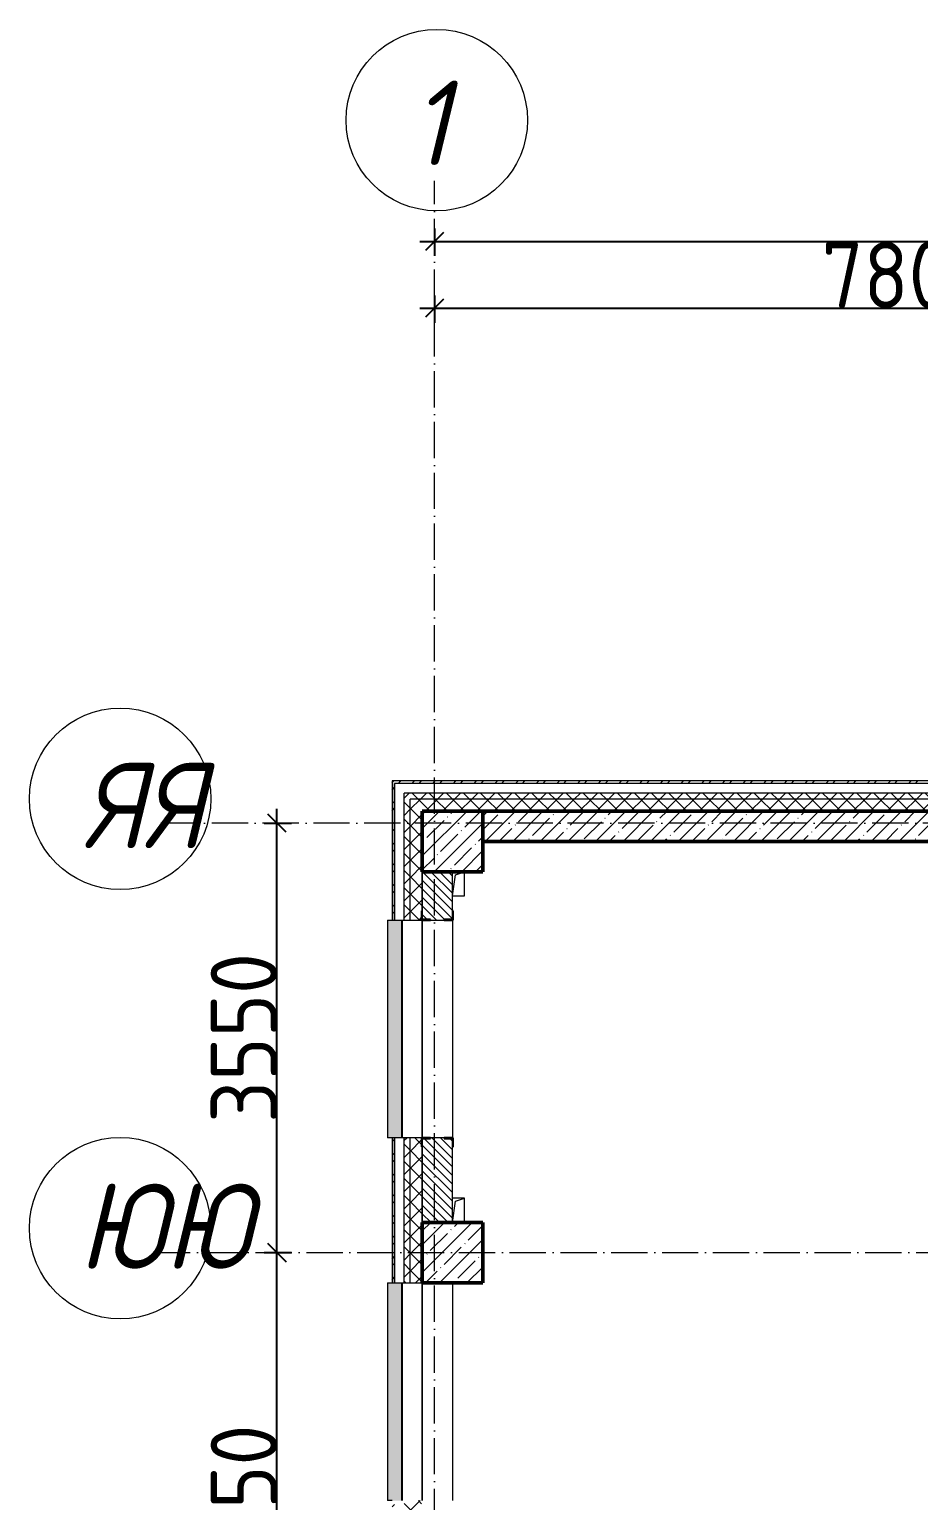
# Model space of a CAD drawing. Header units: millimetres. Extents: x -12989 to 629078, y -109036 to 555275.
# Drawn here: x 517811 to 525164, y -10535 to 1630 of the extents above; entities that cross this region are included whole.
import ezdxf

# ---------------------------------------------------------------- set-up
doc = ezdxf.new("R2010")
doc.units = ezdxf.units.MM
doc.linetypes.add('50_200_ШТРИХ_1Т_ш5_п1_п1_', pattern=[700, 500, -100, 0, -100])
for name, color, linetype, lineweight in [('A-____-____-DIMS', 7, 'Continuous', 9), ('A-GENM-____-MCUT', 7, 'Continuous', 25), ('A-GENM-____-OTLN', 7, 'Continuous', 9), ('A-GENM-____-OTLN-1', 7, 'Continuous', 25), ('A-GLAZ-____-OTLN', 7, 'Continuous', 9), ('A-WALL-____-MCUT', 7, 'Continuous', 13), ('A-WALL-____-MCUT-1', 7, 'Continuous', 9), ('A-WALL-____-MCUT-2', 7, 'Continuous', 50), ('A-WALL-____-OTLN', 7, 'Continuous', 9), ('A-WALL-____-PATT-1', 7, 'Continuous', 9), ('A-WALL-FNSH-MCUT-1', 7, 'Continuous', 9), ('S-COLS-____-MCUT', 7, 'Continuous', 50), ('S-COLS-____-OTLN', 7, 'Continuous', 9), ('S-GRID-____-IDEN', 7, 'Continuous', 9), ('S-GRID-____-OTLN-1', 7, '50_200_ШТРИХ_1Т_ш5_п1_п1_', 9)]:
    doc.layers.add(name, color=color, linetype=linetype, lineweight=lineweight)
doc.layers.add('A-GLAZ-____-OTLN-1', color=7, linetype='Continuous', lineweight=9, true_color=0xc0c0c0)
doc.styles.add('ISOCPEUR_I_9', font='isocpeui.ttf', dxfattribs={"width": 0.9, "height": 250})
doc.styles.add('СПДС', font='isocpeur.ttf', dxfattribs={"width": 0.9})
doc.dimstyles.new('ISO-2_5_0_9К_БОЛЬШОЙ_ОСИ', dxfattribs={"dimscale": 304.8, "dimtxt": 248.995294, "dimasz": 0.492126, "dimexe": 0.393701, "dimexo": 0, "dimgap": 0, "dimtad": 1, "dimdec": 0, "dimzin": 0, "dimdsep": 46, "dimtxsty": 'ISOCPEUR_I_9', "dimblk1": 'OBLIQUE', "dimblk2": 'OBLIQUE', "dimsah": 1, "dimcen": 0.09, "dimdle": 0.393701, "dimazin": 0, "dimtfac": 1, "dimtdec": 4, "dimtix": 1, "dimtmove": 0, "dimatfit": 3, "dimfxl": 1, "dimtvp": 1, "dimtolj": 1, "dimtzin": 0, "dimarcsym": 2})
doc.dimstyles.new('ISO-2_5_0_9К_БОЛЬШОЙ_ОСИ_2', dxfattribs={"dimscale": 304.8, "dimtxt": 248.995294, "dimasz": 0.492126, "dimexe": 0.393701, "dimexo": 0, "dimgap": 0, "dimtad": 1, "dimdec": 0, "dimzin": 0, "dimdsep": 46, "dimtxsty": 'ISOCPEUR_I_9', "dimblk1": 'OBLIQUE', "dimblk2": 'OBLIQUE', "dimsah": 1, "dimcen": 0.09, "dimdle": 0.393701, "dimazin": 0, "dimtfac": 1, "dimtdec": 4, "dimtix": 1, "dimtmove": 2, "dimatfit": 3, "dimfxl": 1, "dimtvp": 1, "dimtolj": 1, "dimtzin": 0, "dimarcsym": 2})
pattern_1 = [(45, (523510.01, -90515.61), (-85.53659, 85.53659), []), (45, (523567.03, -90515.61), (-85.53659, 85.53659), [])]
pattern_2 = [(45, (523510.01, -90515.61), (-70.71068, 70.71068), []), (135, (523510.01, -90515.61), (-70.71068, -70.71068), [])]

# ---------------------------------------------------------------- blocks, each defined once
blk = doc.blocks.new('BSC_Колонна _Прямоугольная - 500х500-V28-АР1_План отверстий 3 этажа в осях 1-64_Ю-ЯЯ')
at = {"layer": 'S-COLS-____-OTLN'}
h = blk.add_hatch(dxfattribs=at)
h.set_pattern_fill('FP_35', color=256, style=0, pattern_type=2)
h.set_pattern_definition([(45, (2200, -85431.04), (-114.04925, 114.04925), []), (45, (2314.05, -85431.04), (-114.04925, 114.04925), [201.613, -40.323, 3.353, -36.97])])
h.paths.add_polyline_path([(-250, -250), (250, -250), (250, 250), (-250, 250), (-250, 46)], flags=0)
at = {"layer": 'S-COLS-____-MCUT'}
for p, q in [((250, 250), (-250, 250)), ((-250, 250), (-250, -250)), ((250, -250), (250, 250)), ((-250, -250), (250, -250))]:
    blk.add_line(p, q, dxfattribs=at)
blk = doc.blocks.new('BSC_Колонна _Прямоугольная - 500х500-V53-АР1_План отверстий 3 этажа в осях 1-64_Ю-ЯЯ')
at = {"layer": 'S-COLS-____-OTLN'}
h = blk.add_hatch(dxfattribs=at)
h.set_pattern_fill('FP_61', color=256, style=0, pattern_type=2)
h.set_pattern_definition([(45, (2200, -82031.04), (-114.04925, 114.04925), []), (45, (2314.05, -82031.04), (-114.04925, 114.04925), [201.613, -40.323, 3.353, -36.97])])
h.paths.add_polyline_path([(-250, -250), (250, -250), (250, 250), (-250, 250)], flags=0)
at = {"layer": 'S-COLS-____-MCUT'}
for p, q in [((250, 250), (-250, 250)), ((-250, 250), (-250, -250)), ((250, -250), (250, 250)), ((-250, -250), (250, -250))]:
    blk.add_line(p, q, dxfattribs=at)
blk = doc.blocks.new('Фахверк_СКБ_Уголок - 250_2700-27497298-АР1_План отверстий 3 этажа в осях 1-64_Ю-ЯЯ')
at = {"layer": 'A-GENM-____-MCUT'}
for p, q in [((200, 181), (125, 181)), ((125, 181), (125, 106)), ((131, 106), (131, 175)), ((131, 175), (200, 175)), ((200, 175), (200, 181)), ((125, 106), (131, 106)), ((131, -6), (125, -6)), ((125, -6), (125, -81)), ((125, -81), (200, -81)), ((131, -75), (131, -6)), ((200, -75), (131, -75)), ((200, -81), (200, -75))]:
    blk.add_line(p, q, dxfattribs=at)
blk = doc.blocks.new('AR_Отверстие прямоугольное _в плите_ - AR_Отверстие прямоугольное _в плите_-V177-АР1_План отверстий 3 этажа в осях 1-64_Ю-ЯЯ')
at = {"layer": 'A-GENM-____-OTLN'}
for p, q in [((-50, -100), (-25, 75)), ((-25, 75), (50, 100)), ((50, -100), (50, 100)), ((-50, -100), (50, -100))]:
    blk.add_line(p, q, dxfattribs=at)
blk = doc.blocks.new('AR_Отверстие прямоугольное _в плите_ - AR_Отверстие прямоугольное _в плите_-V179-АР1_План отверстий 3 этажа в осях 1-64_Ю-ЯЯ')
at = {"layer": 'A-GENM-____-OTLN'}
for p, q in [((50, 100), (-50, 100)), ((-50, -100), (-25, 75)), ((-25, 75), (50, 100)), ((50, -100), (50, 100))]:
    blk.add_line(p, q, dxfattribs=at)
blk = doc.blocks.new('Отлив_СКБ - Отлив витража_120_НВФ-31885689-АР1_План отверстий 3 этажа в осях 1-64_Ю-ЯЯ')
at = {"layer": 'A-GLAZ-____-OTLN-1'}
for points in [[(1800, 2), (1800, 120), (0, 120), (0, 2), (737, 2)], [(1800, 0), (1800, 2), (0, 2), (0, 0), (737, 0)]]:
    blk.add_hatch(color=256, dxfattribs=at).paths.add_polyline_path(points, flags=0)
at = {"layer": 'A-GLAZ-____-OTLN'}
for p, q in [((0, 83), (0, 120)), ((1800, 120), (0, 120)), ((0, 2), (1800, 2)), ((1800, 120), (1800, 83)), ((1800, 0), (0, 0))]:
    blk.add_line(p, q, dxfattribs=at)
blk = doc.blocks.new('Ось сетки - Круг_Ø6_00__ISO-2_5_0_9K_-25732049-АР1_План отверстий 3 этажа в осях 1-64_Ю-ЯЯ')
at = {"layer": 'S-GRID-____-IDEN'}
blk.add_circle((0, 0), 3, dxfattribs=at)
blk = doc.blocks.new('_Oblique')
at = {"color": 0, "linetype": 'ByBlock', "lineweight": -2}
blk.add_line((-0.5, -0.5), (0.5, 0.5), dxfattribs=at)
blk = doc.blocks.new('*D2834')
at = {"layer": 'A-____-____-DIMS', "color": 0, "lineweight": -2, "transparency": 16777216}
for p, q in [((281421, 3083), (281421, 2857)), ((289221, 3083), (289221, 2857)), ((281301, 2977), (289341, 2977))]:
    blk.add_line(p, q, dxfattribs=at)
at = {"layer": 'Defpoints', "color": 0, "transparency": 16777216}
for p in [(281421, 3083), (289221, 3083), (289221, 2977)]:
    blk.add_point(p, dxfattribs=at)
at = {"layer": 'A-____-____-DIMS', "color": 0, "lineweight": -2, "transparency": 16777216, "xscale": 150, "yscale": 150, "zscale": 150, "rotation": 180}
blk.add_blockref('_Oblique', (281421, 2977), dxfattribs=at)
at = {"layer": 'A-____-____-DIMS', "color": 0, "lineweight": -2, "transparency": 16777216, "xscale": 150, "yscale": 150, "zscale": 150}
blk.add_blockref('_Oblique', (289221, 2977), dxfattribs=at)
at = {"layer": 'A-____-____-DIMS', "color": 0, "transparency": 16777216, "insert": (285321, 3251), "char_height": 548.6, "attachment_point": 5, "style": 'СПДС'}
blk.add_mtext('\\A1;7800', dxfattribs=at)
blk = doc.blocks.new('*D2873')
at = {"layer": 'A-____-____-DIMS', "color": 0, "lineweight": -2, "transparency": 16777216}
for p, q in [((281301, 3529), (332155, 3529)), ((281421, 3635), (281421, 3409)), ((385041, 3529), (334032, 3529)), ((384921, 3635), (384921, 3409))]:
    blk.add_line(p, q, dxfattribs=at)
at = {"layer": 'Defpoints', "color": 0, "transparency": 16777216}
for p in [(281421, 3635), (384921, 3635), (384921, 3529)]:
    blk.add_point(p, dxfattribs=at)
at = {"layer": 'A-____-____-DIMS', "color": 0, "lineweight": -2, "transparency": 16777216, "xscale": 150, "yscale": 150, "zscale": 150, "rotation": 180}
blk.add_blockref('_Oblique', (281421, 3529), dxfattribs=at)
at = {"layer": 'A-____-____-DIMS', "color": 0, "lineweight": -2, "transparency": 16777216, "xscale": 150, "yscale": 150, "zscale": 150}
blk.add_blockref('_Oblique', (384921, 3529), dxfattribs=at)
at = {"layer": 'A-____-____-DIMS', "color": 0, "transparency": 16777216, "insert": (332155, 4055), "char_height": 548.6, "attachment_point": 1, "line_spacing_factor": 1.149209, "style": 'СПДС'}
blk.add_mtext('\\A1;103500', dxfattribs=at)
blk = doc.blocks.new('*D2943')
at = {"layer": 'A-____-____-DIMS', "color": 0, "lineweight": -2, "transparency": 16777216}
for p, q in [((280119, -9202), (280119, -4712)), ((280013, -4832), (280239, -4832)), ((280013, -9082), (280239, -9082))]:
    blk.add_line(p, q, dxfattribs=at)
at = {"layer": 'Defpoints', "color": 0, "transparency": 16777216}
for p in [(280013, -4832), (280119, -4832), (280013, -9082)]:
    blk.add_point(p, dxfattribs=at)
at = {"layer": 'A-____-____-DIMS', "color": 0, "lineweight": -2, "transparency": 16777216, "xscale": 150, "yscale": 150, "zscale": 150}
for p, rotation in [((280119, -4832), 90), ((280119, -9082), 270)]:
    blk.add_blockref('_Oblique', p, dxfattribs=dict(at, rotation=rotation))
at = {"layer": 'A-____-____-DIMS', "color": 0, "transparency": 16777216, "insert": (279845, -6957), "char_height": 548.6, "attachment_point": 5, "rotation": 90, "style": 'СПДС'}
blk.add_mtext('\\A1;4250', dxfattribs=at)
blk = doc.blocks.new('*D2944')
at = {"layer": 'A-____-____-DIMS', "color": 0, "lineweight": -2, "transparency": 16777216}
for p, q in [((280119, -4952), (280119, -1162)), ((280013, -1282), (280239, -1282)), ((280013, -4832), (280239, -4832))]:
    blk.add_line(p, q, dxfattribs=at)
at = {"layer": 'Defpoints', "color": 0, "transparency": 16777216}
for p in [(280013, -1282), (280119, -1282), (280013, -4832)]:
    blk.add_point(p, dxfattribs=at)
at = {"layer": 'A-____-____-DIMS', "color": 0, "lineweight": -2, "transparency": 16777216, "xscale": 150, "yscale": 150, "zscale": 150}
for p, rotation in [((280119, -1282), 90), ((280119, -4832), 270)]:
    blk.add_blockref('_Oblique', p, dxfattribs=dict(at, rotation=rotation))
at = {"layer": 'A-____-____-DIMS', "color": 0, "transparency": 16777216, "insert": (279845, -3057), "char_height": 548.6, "attachment_point": 5, "rotation": 90, "style": 'СПДС'}
blk.add_mtext('\\A1;3550', dxfattribs=at)
blk = doc.blocks.new('3эт')
at = {"layer": 'S-GRID-____-OTLN-1', "color": 251, "ltscale": 0.6, "true_color": 0x636466}
for p, q in [((281420.7, -33971.9), (281420.7, 4029.4)), ((387845.1, -1282.4), (279101.9, -1282.4)), ((279101.9, -4832.4), (387845.1, -4832.4))]:
    blk.add_line(p, q, dxfattribs=at)
at = {"layer": 'S-GRID-____-IDEN', "xscale": 250, "yscale": 250, "zscale": 99.99999999999993}
blk.add_blockref('Ось сетки - Круг_Ø6_00__ISO-2_5_0_9K_-25732049-АР1_План отверстий 3 этажа в осях 1-64_Ю-ЯЯ', (281440.6, 4531.9), dxfattribs=at)
for p, rotation in [((278821.8, -1079.9), 89.9999999999998), ((278821.8, -4629.9), 269.9999999999995)]:
    blk.add_blockref('Ось сетки - Круг_Ø6_00__ISO-2_5_0_9K_-25732049-АР1_План отверстий 3 этажа в осях 1-64_Ю-ЯЯ', p, dxfattribs=dict(at, rotation=rotation))
at = {"layer": 'S-GRID-____-IDEN', "char_height": 700, "attachment_point": 1, "style": 'ISOCPEUR_I_9'}
for s, insert, width in [('\\fISOCPEUR|b0|i1|c204|p34|;\\W.9;1', (281225.7, 4859.2), 144.304), ('ЯЯ', (278519.6, -785.4), 447.342), ('ЮЮ', (278478.9, -4264.8), 533.924)]:
    blk.add_mtext(s, dxfattribs=dict(at, insert=insert, width=width))
at = {"layer": 'A-____-____-DIMS'}
dim = blk.add_linear_dim(base=(384920.7, 3529.2), p1=(281420.7, 3635.3), p2=(384920.7, 3635.3), dimstyle='ISO-2_5_0_9К_БОЛЬШОЙ_ОСИ_2', override={"dimtxt": 1.8, "dimpost": '<>', "dimtxsty": 'СПДС', "dimfxl": 103500}, dxfattribs=at)
dim.commit()
dim.dimension.update_dxf_attribs({"geometry": '*D2873', "text_midpoint": (333093.6, 3689.2), "dimtype": 160})
dim = blk.add_linear_dim(base=(289220.7, 2977), p1=(281420.7, 3083.1), p2=(289220.7, 3083.1), dimstyle='ISO-2_5_0_9К_БОЛЬШОЙ_ОСИ', override={"dimtxt": 1.8, "dimpost": '<>', "dimtxsty": 'СПДС', "dimfxl": 7800}, dxfattribs=at)
dim.commit()
dim.dimension.update_dxf_attribs({"geometry": '*D2834', "text_midpoint": (285320.7, 3251.3)})
for base, p1, p2, override, picture, middle in [((280119.3, -1282.4), (280013.2, -4832.4), (280013.2, -1282.4), {"dimtxt": 1.8, "dimpost": '<>', "dimtxsty": 'СПДС', "dimfxl": 3550}, '*D2944', (279845, -3057.4)), ((280119.3, -4832.4), (280013.2, -9082.4), (280013.2, -4832.4), {"dimtxt": 1.8, "dimpost": '<>', "dimtxsty": 'СПДС', "dimfxl": 4250}, '*D2943', (279845, -6957.4))]:
    dim = blk.add_linear_dim(base=base, p1=p1, p2=p2, angle=90, dimstyle='ISO-2_5_0_9К_БОЛЬШОЙ_ОСИ', override=override, dxfattribs=at)
    dim.commit()
    dim.dimension.update_dxf_attribs({"geometry": picture, "text_midpoint": middle})

msp = doc.modelspace()

# ---------------------------------------------------------------- hatches: boundary and pattern name
at = {"layer": 'A-WALL-____-PATT-1'}
h = msp.add_hatch(dxfattribs=at)
h.set_pattern_fill('FP_6', color=256, style=0, pattern_type=2)
h.set_pattern_definition(pattern_1)
h.paths.add_polyline_path([(520810.0077, -17654.5723), (520830.0077, -17654.5723), (520830.0077, -16534.5723), (520810.0077, -16534.5723), (520810.0077, -17147.3104)], flags=0)
h.paths.add_polyline_path([(520830.0077, -14734.5723), (520830.0077, -13534.5723), (520810.0077, -13534.5723), (520810.0077, -14734.5723)], flags=0)
h.paths.add_polyline_path([(520830.0077, -11734.5723), (520830.0077, -10534.5723), (520810.0077, -10534.5723), (520810.0077, -11734.5723)], flags=0)
h.paths.add_polyline_path([(520810.0077, -8734.5723), (520830.0077, -8734.5723), (520830.0077, -7534.5723), (520810.0077, -7534.5723)], flags=0)
h.paths.add_polyline_path([(520810.0077, -5734.5723), (520830.0077, -5734.5723), (520830.0077, -4584.5723), (520810.0077, -4584.5723)], flags=0)
h = msp.add_hatch(dxfattribs=at)
h.set_pattern_fill('FP_6', color=256, style=0, pattern_type=2)
h.set_pattern_definition(pattern_1)
h.paths.add_polyline_path([(547379.0077, -4604.5723), (547379.0077, -4584.5723), (547360.0077, -4584.5723), (547360.0077, -4604.5723)], flags=0)
h.paths.add_polyline_path([(547210.0077, -4604.5723), (547210.0077, -4584.5723), (543640.0077, -4584.5723), (543640.0077, -4604.5723), (544705.5532, -4604.5723)], flags=0)
h.paths.add_polyline_path([(534140.0077, -4604.5723), (534140.0077, -4584.5723), (520830.0077, -4584.5723), (520830.0077, -4604.5723), (530565.8389, -4604.5723)], flags=0)
h = msp.add_hatch(dxfattribs=at)
h.set_pattern_fill('FP_4', color=256, style=0, pattern_type=2)
h.set_pattern_definition(pattern_2)
h.paths.add_polyline_path([(520960.0077, -17484.5723), (520960.0077, -16534.5723), (520910.0077, -16534.5723), (520910.0077, -17484.5723)], flags=0)
h.paths.add_polyline_path([(520960.0077, -14734.5723), (520960.0077, -13534.5723), (520910.0077, -13534.5723), (520910.0077, -14734.5723)], flags=0)
h.paths.add_polyline_path([(520910.0077, -11734.5723), (520960.0077, -11734.5723), (520960.0077, -10534.5723), (520910.0077, -10534.5723), (520910.0077, -10689.37)], flags=0)
h.paths.add_polyline_path([(520960.0077, -8734.5723), (520960.0077, -7534.5723), (520910.0077, -7534.5723), (520910.0077, -8734.5723)], flags=0)
h.paths.add_polyline_path([(520910.0077, -5734.5723), (520960.0077, -5734.5723), (520960.0077, -4684.5723), (520910.0077, -4684.5723), (520910.0077, -5038.6721)], flags=0)
h = msp.add_hatch(dxfattribs=at)
h.set_pattern_fill('FP_4', color=256, style=0, pattern_type=2)
h.set_pattern_definition(pattern_2)
h.paths.add_polyline_path([(544705.5532, -4734.5723), (547360.0077, -4734.5723), (547360.0077, -4684.5723), (543640.0077, -4684.5723), (543640.0077, -4734.5723)], flags=0)
h.paths.add_polyline_path([(534140.0077, -4734.5723), (534140.0077, -4684.5723), (520960.0077, -4684.5723), (520960.0077, -4734.5723), (530565.8389, -4734.5723)], flags=0)
h = msp.add_hatch(dxfattribs=at)
h.set_pattern_fill('FP_4', color=256, style=0, pattern_type=2)
h.set_pattern_definition(pattern_2)
h.paths.add_polyline_path([(521060.0077, -17484.5723), (521060.0077, -16609.5723), (521054.0077, -16609.5723), (521054.0077, -16534.5723), (520960.0077, -16534.5723), (520960.0077, -17484.5723)], flags=0)
h.paths.add_polyline_path([(521054.0077, -14734.5723), (521054.0077, -14659.5723), (521060.0077, -14659.5723), (521060.0077, -13609.5723), (521054.0077, -13609.5723), (521054.0077, -13534.5723), (520960.0077, -13534.5723), (520960.0077, -14734.5723)], flags=0)
h.paths.add_polyline_path([(521054.0077, -11734.5723), (521054.0077, -11659.5723), (521060.0077, -11659.5723), (521060.0077, -10609.5723), (521054.0077, -10609.5723), (521054.0077, -10534.5723), (520960.0077, -10534.5723), (520960.0077, -11734.5723)], flags=0)
h.paths.add_polyline_path([(520960.0077, -8734.5723), (521060.0077, -8734.5723), (521060.0077, -7609.5723), (521054.0077, -7609.5723), (521054.0077, -7534.5723), (520960.0077, -7534.5723), (520960.0077, -8234.5723)], flags=0)
h.paths.add_polyline_path([(521054.0077, -5734.5723), (521054.0077, -5659.5723), (521060.0077, -5659.5723), (521060.0077, -4734.5723), (520960.0077, -4734.5723), (520960.0077, -5734.5723)], flags=0)
h = msp.add_hatch(dxfattribs=at)
h.set_pattern_fill('FP_4', color=256, style=0, pattern_type=2)
h.set_pattern_definition(pattern_2)
h.paths.add_polyline_path([(547360.0077, -4834.5723), (547360.0077, -4734.5723), (543640.0077, -4734.5723), (543640.0077, -4828.5723), (543715.0077, -4828.5723), (543715.0077, -4834.5723), (544705.5532, -4834.5723)], flags=0)
h.paths.add_polyline_path([(534065.0077, -4834.5723), (534065.0077, -4828.5723), (534140.0077, -4828.5723), (534140.0077, -4734.5723), (521060.0077, -4734.5723), (521060.0077, -4834.5723), (533410.0077, -4834.5723)], flags=0)
h = msp.add_hatch(dxfattribs=at)
h.set_pattern_fill('FP_12', color=256, style=0, pattern_type=2)
h.set_pattern_definition([(45, (523510, -90515.61), (-114.04925, 114.04925), []), (45, (523624.06, -90515.61), (-114.04925, 114.04925), [201.612, -40.322, 3.353, -36.97])])
h.paths.add_polyline_path([(528560.0077, -5084.5723), (528560.0077, -4834.5723), (521560.0077, -4834.5723), (521560.0077, -5084.5723), (523495.9817, -5084.5723)], flags=0)
h = msp.add_hatch(dxfattribs=at)
h.set_pattern_fill('FP_9', color=256, style=0, pattern_type=2)
h.set_pattern_definition([(135, (523510.01, -90515.614), (-35.35534, -35.35534), [])])
h.paths.add_polyline_path([(521060.0077, -8234.5723), (521310.0077, -8234.5723), (521310.0077, -7540.5723), (521241.0077, -7540.5723), (521241.0077, -7534.5723), (521129.0077, -7534.5723), (521129.0077, -7540.5723), (521060.0077, -7540.5723), (521060.0077, -7790.5723)], flags=0)
h.paths.add_polyline_path([(521241.0077, -5734.5723), (521241.0077, -5728.5723), (521310.0077, -5728.5723), (521310.0077, -5334.5723), (521060.0077, -5334.5723), (521060.0077, -5728.5723), (521129.0077, -5728.5723), (521129.0077, -5734.5723)], flags=0)

# ---------------------------------------------------------------- linework, layer by layer
at = {"layer": 'A-WALL-____-MCUT'}
for p, q in [((534140.0077, -4604.5723), (520830.0077, -4604.5723)), ((520830.0077, -4604.5723), (520830.0077, -5734.5723)), ((520830.0077, -5734.5723), (520830.0077, -4604.5723)), ((521310.0077, -5659.5723), (521310.0077, -5334.5723)), ((520830.0077, -5734.5723), (521054.0077, -5734.5723)), ((521129.0077, -5734.5723), (521241.0077, -5734.5723)), ((521054.0077, -7534.5723), (520830.0077, -7534.5723)), ((520830.0077, -7534.5723), (520830.0077, -8734.5723)), ((520830.0077, -8734.5723), (520830.0077, -7534.5723)), ((521241.0077, -7534.5723), (521129.0077, -7534.5723)), ((521310.0077, -8234.5723), (521310.0077, -7609.5723)), ((520830.0077, -8734.5723), (521060.0077, -8734.5723))]:
    msp.add_line(p, q, dxfattribs=at)
at = {"layer": 'A-WALL-____-MCUT-1'}
for p, q in [((534140.0077, -4684.5723), (520910.0077, -4684.5723)), ((520910.0077, -5734.5723), (520910.0077, -4684.5723)), ((534140.0077, -4734.5723), (520960.0077, -4734.5723)), ((520960.0077, -5734.5723), (520960.0077, -4734.5723)), ((521060.0077, -5334.5723), (521060.0077, -5659.5723)), ((521060.0077, -5659.5723), (521060.0077, -5334.5723)), ((520910.0077, -8734.5723), (520910.0077, -7534.5723)), ((520960.0077, -8734.5723), (520960.0077, -7534.5723)), ((521060.0077, -7609.5723), (521060.0077, -8234.5723)), ((521060.0077, -8234.5723), (521060.0077, -7609.5723))]:
    msp.add_line(p, q, dxfattribs=at)
at = {"layer": 'A-WALL-____-MCUT-2'}
for p, q in [((528560.0077, -4834.5723), (521560.0077, -4834.5723)), ((521560.0077, -5084.5723), (528560.0077, -5084.5723))]:
    msp.add_line(p, q, dxfattribs=at)
at = {"layer": 'A-WALL-____-OTLN'}
for p, q in [((521060.0077, -7534.5723), (521060.0077, -5734.5723)), ((521060.0077, -5734.5723), (521060.0077, -7534.5723)), ((521310.0077, -5734.5723), (521310.0077, -7534.5723)), ((521060.0077, -10534.5723), (521060.0077, -8734.5723)), ((521060.0077, -8734.5723), (521060.0077, -10534.5723)), ((521310.0077, -8734.5723), (521310.0077, -10534.5723))]:
    msp.add_line(p, q, dxfattribs=at)
at = {"layer": 'A-WALL-FNSH-MCUT-1'}
for p, q in [((534140.0077, -4584.5723), (520810.0077, -4584.5723)), ((520810.0077, -4584.5723), (520810.0077, -5734.5723)), ((520810.0077, -5734.5723), (520830.0077, -5734.5723)), ((520810.0077, -7534.5723), (520810.0077, -8734.5723)), ((520830.0077, -7534.5723), (520810.0077, -7534.5723)), ((520810.0077, -8734.5723), (520830.0077, -8734.5723))]:
    msp.add_line(p, q, dxfattribs=at)

# ---------------------------------------------------------------- block references
msp.add_blockref('3эт', (239739.3002, -3652.1582))
at = {"layer": 'A-GENM-____-OTLN'}
for name, p in [('AR_Отверстие прямоугольное _в плите_ - AR_Отверстие прямоугольное _в плите_-V177-АР1_План отверстий 3 этажа в осях 1-64_Ю-ЯЯ', (521360.0077, -5434.5723)), ('AR_Отверстие прямоугольное _в плите_ - AR_Отверстие прямоугольное _в плите_-V179-АР1_План отверстий 3 этажа в осях 1-64_Ю-ЯЯ', (521360.0077, -8134.5723))]:
    msp.add_blockref(name, p, dxfattribs=at)
at = {"layer": 'A-GENM-____-OTLN-1'}
for p, rotation in [((521235.0077, -5859.5723), 89.99999999999991), ((521135.0077, -7409.5723), 269.9999999999999)]:
    msp.add_blockref('Фахверк_СКБ_Уголок - 250_2700-27497298-АР1_План отверстий 3 этажа в осях 1-64_Ю-ЯЯ', p, dxfattribs=dict(at, rotation=rotation))
at = {"layer": 'A-GLAZ-____-OTLN', "rotation": 90}
for p in [(520893.0077, -7534.5723), (520893.0077, -10534.5723)]:
    msp.add_blockref('Отлив_СКБ - Отлив витража_120_НВФ-31885689-АР1_План отверстий 3 этажа в осях 1-64_Ю-ЯЯ', p, dxfattribs=at)
at = {"layer": 'S-COLS-____-OTLN'}
for name, p in [('BSC_Колонна _Прямоугольная - 500х500-V28-АР1_План отверстий 3 этажа в осях 1-64_Ю-ЯЯ', (521310.0077, -5084.5723)), ('BSC_Колонна _Прямоугольная - 500х500-V53-АР1_План отверстий 3 этажа в осях 1-64_Ю-ЯЯ', (521310.0077, -8484.5723))]:
    msp.add_blockref(name, p, dxfattribs=at)

doc.saveas('drawing.dxf')
